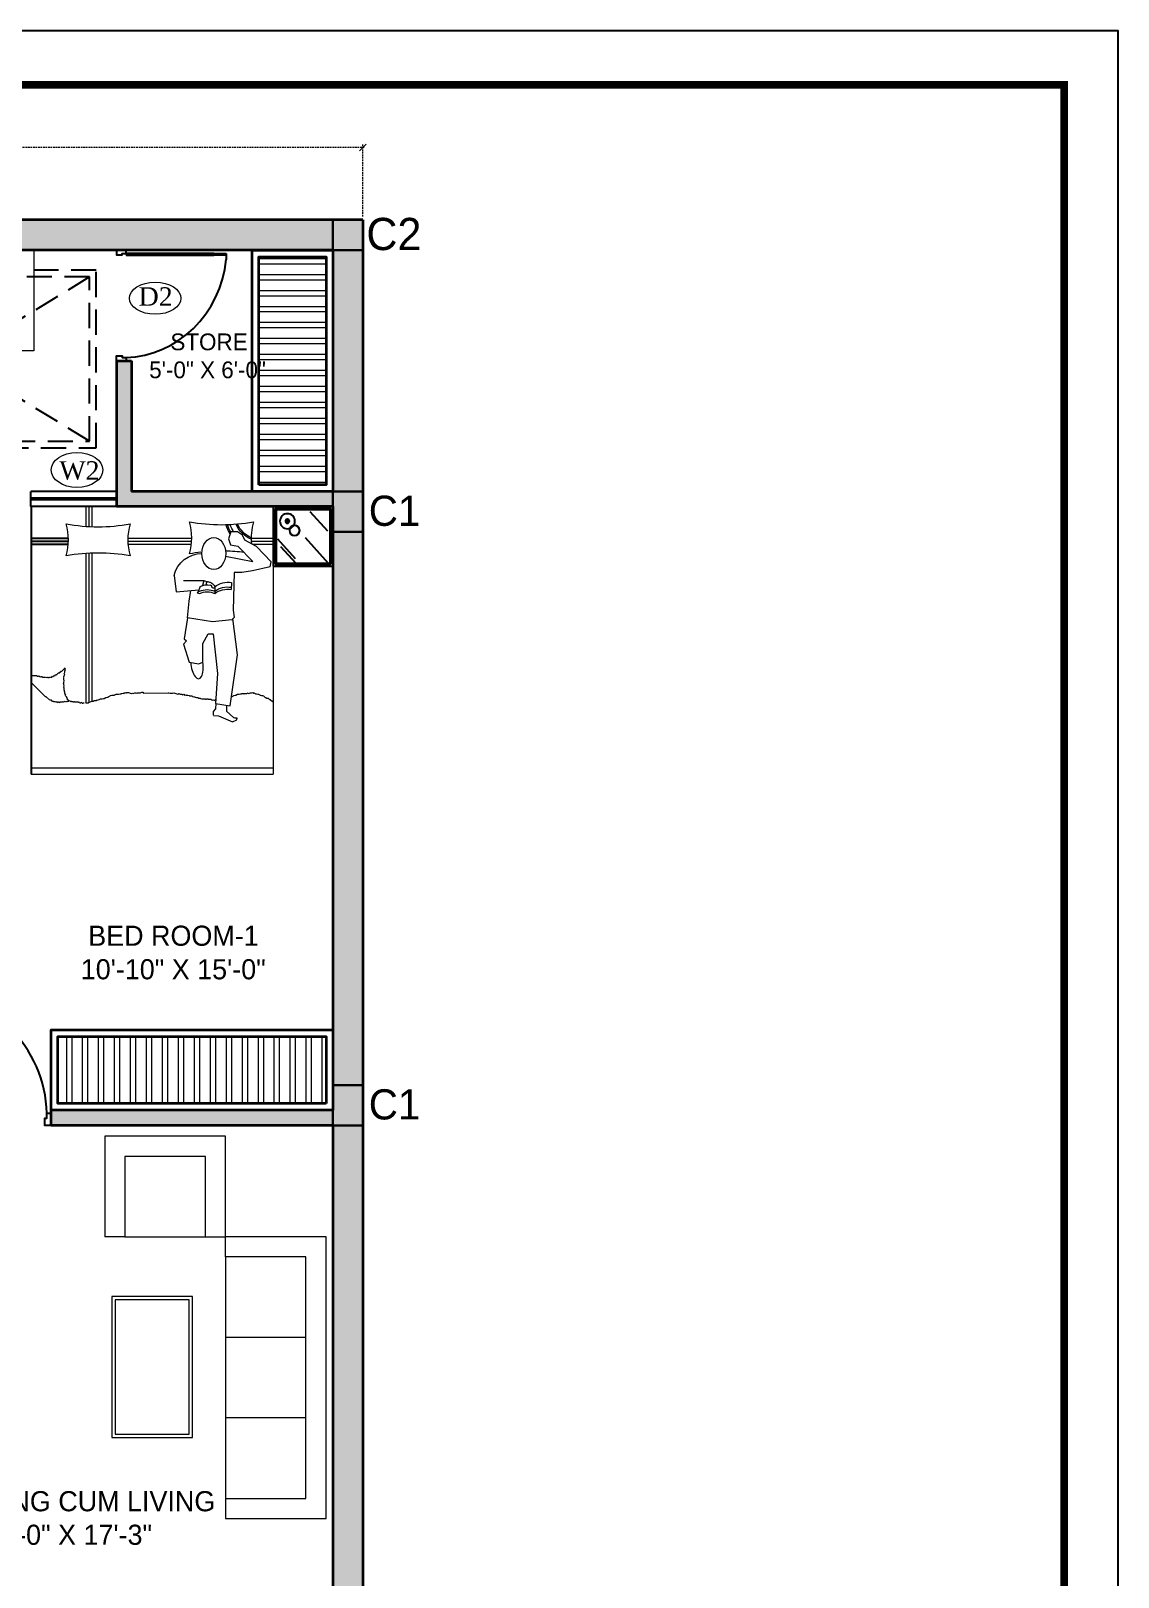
# Model space of a CAD drawing. Header units: millimetres. Extents: x -6808 to 215771, y -89660 to -16303.
# Drawn here: x 94346.4 to 94670.5, y -47528.5 to -47067.4 of the extents above; entities that cross this region are included whole.
import ezdxf

# ---------------------------------------------------------------- set-up
doc = ezdxf.new("R2010")
doc.units = ezdxf.units.MM
doc.header["$PDMODE"] = 35
doc.linetypes.add('ACAD_ISO10W100', pattern=[18, 12, -3, 0, -3])
doc.linetypes.add('DASHED', pattern=[0.75, 0.5, -0.25])
doc.layers.get('0').update_dxf_attribs({"color": 8})
for name, color, linetype, lineweight in [('A- FUR', 34, 'Continuous', 0), ('CHAUKHAT', 32, 'Continuous', 30), ('col.center', 5, 'ACAD_ISO10W100', 15), ('column', 5, 'Continuous', 30), ('dim2', 6, 'Continuous', 20), ('FURNITURE 2', 33, 'Continuous', 25), ('furnitures', 12, 'Continuous', 13), ('Projection', 190, 'DASHED', 25), ('text', 7, 'Continuous', 25), ('wall', 7, 'Continuous', 35), ('wokg dim', 152, 'DASHED', 18)]:
    doc.layers.add(name, color=color, linetype=linetype, lineweight=lineweight)
for name, color, linetype, lineweight, true_color in [('AR.furniture', 7, 'Continuous', 35, 0x009e9e), ('furniture', 7, 'Continuous', 5, 0xe57b2a), ('furniture layout', 7, 'Continuous', 25, 0x006161)]:
    doc.layers.add(name, color=color, linetype=linetype, lineweight=lineweight, true_color=true_color)
for name, color, linetype in [('FORMAT', 7, 'Continuous'), ('NET 01', 8, 'Continuous'), ('WIN', 5, 'Continuous')]:
    doc.layers.add(name, color=color, linetype=linetype)
doc.styles.add('SAJ', font='eurr____.ttf')
doc.styles.get("Standard").update_dxf_attribs({"font": 'times.ttf'})
doc.dimstyles.new('SAJ', dxfattribs={"dimtxt": 5, "dimasz": 2, "dimexe": 1, "dimexo": 1, "dimgap": 0.09375, "dimtad": 0, "dimdec": 1, "dimzin": 0, "dimdsep": 46, "dimlunit": 4, "dimtxsty": 'SAJ', "dimblk": 'OBLIQUE', "dimcen": 0.125, "dimdle": 0.375, "dimadec": 0, "dimazin": 0, "dimtfac": 1, "dimtdec": 1, "dimtofl": 0, "dimtmove": 0, "dimatfit": 3, "dimldrblk": 'OBLIQUE', "dimfxl": 1, "dimtolj": 1, "dimtzin": 0, "dimlwd": 5, "dimlwe": 5, "dimarcsym": 1})

# ---------------------------------------------------------------- blocks, each defined once
blk = doc.blocks.new('_Oblique')
at = {"color": 0, "linetype": 'ByBlock', "lineweight": -2}
blk.add_line((-0.5, -0.5), (0.5, 0.5), dxfattribs=at)
blk = doc.blocks.new('*D867')
at = {"layer": 'Defpoints', "color": 0, "transparency": 16777216}
for p in [(94445.36, -47102.2), (94151.36, -47123.77), (94445.36, -47123.77)]:
    blk.add_point(p, dxfattribs=at)
at = {"layer": 'dim2', "color": 0, "linetype": 'DASHED', "lineweight": 5, "transparency": 16777216}
for p, q in [((94150.99, -47102.2), (94279.91, -47102.2)), ((94151.36, -47122.77), (94151.36, -47101.2)), ((94445.74, -47102.2), (94316.82, -47102.2)), ((94445.36, -47122.77), (94445.36, -47101.2))]:
    blk.add_line(p, q, dxfattribs=at)
at = {"layer": 'dim2', "color": 0, "lineweight": 5, "transparency": 16777216, "xscale": 2, "yscale": 2, "zscale": 2, "rotation": 180}
blk.add_blockref('_Oblique', (94151.36, -47102.2), dxfattribs=at)
at = {"layer": 'dim2', "color": 0, "lineweight": 5, "transparency": 16777216, "xscale": 2, "yscale": 2, "zscale": 2}
blk.add_blockref('_Oblique', (94445.36, -47102.2), dxfattribs=at)
at = {"layer": 'dim2', "color": 0, "transparency": 16777216, "insert": (94298.36, -47102.2), "char_height": 12, "attachment_point": 5, "style": 'SAJ'}
blk.add_mtext('\\A1;24\'-6"', dxfattribs=at)
blk = doc.blocks.new('QEWFWE')
at = {"layer": 'NET 01'}
for p, q in [((238503.45, 15011.85), (238503.45, 15015.77)), ((238503.45, 15015.77), (238505.41, 15015.77)), ((238503.98, 15015.77), (238503.98, 15011.85)), ((238503.98, 15011.85), (238503.45, 15011.85)), ((238503.45, 15011.85), (238503.45, 14988.32)), ((238503.98, 14988.32), (238503.98, 15011.85)), ((238503.45, 14988.32), (238503.45, 14984.4)), ((238503.98, 14988.32), (238503.45, 14988.32)), ((238503.98, 14984.4), (238503.98, 14988.32)), ((238503.45, 14984.4), (238503.98, 14984.4))]:
    blk.add_line(p, q, dxfattribs=at)
for points in [[(238503.45, 14984.4), (238502.4, 14984.4), (238502.4, 14981.4), (238503.9, 14981.4), (238503.9, 14982.9), (238503.9, 14983.2), (238503.45, 14983.2)], [(238536.02, 14984.4), (238537.07, 14984.4), (238537.07, 14981.4), (238535.57, 14981.4), (238535.57, 14982.9), (238535.57, 14983.2), (238536.02, 14983.2)]]:
    blk.add_lwpolyline(points, close=True, dxfattribs=at)
blk.add_ellipse((238504.18, 14985.62), major_axis=(-29.27, 13.54), ratio=0.925766, start_param=-2.718612, end_param=-1.204625, dxfattribs=at)
blk = doc.blocks.new('TTRE')
at = {"layer": 'furniture', "color": 251, "true_color": 0x636466}
for p, q in [((167626.83, 15638.39), (167662.83, 15638.39)), ((167626.83, 15608.39), (167626.83, 15638.39)), ((167662.83, 15638.39), (167662.83, 15608.39)), ((167632.83, 15632.39), (167656.83, 15632.39)), ((167632.83, 15608.39), (167632.83, 15632.39)), ((167656.83, 15632.39), (167656.83, 15608.39)), ((167656.83, 15632.39), (167656.83, 15608.39)), ((167596.83, 15524.39), (167596.83, 15608.39)), ((167596.83, 15608.39), (167626.83, 15608.39)), ((167626.83, 15602.39), (167626.83, 15608.39)), ((167632.83, 15608.39), (167626.83, 15608.39)), ((167656.83, 15608.39), (167632.83, 15608.39)), ((167656.83, 15608.39), (167662.83, 15608.39)), ((167602.83, 15530.39), (167602.83, 15602.39)), ((167602.83, 15602.39), (167626.83, 15602.39)), ((167626.83, 15602.39), (167626.83, 15530.39)), ((167637.69, 15549.6), (167637.69, 15589.6)), ((167637.69, 15589.6), (167659.69, 15589.6)), ((167659.69, 15589.6), (167659.69, 15549.6)), ((167602.83, 15578.39), (167626.83, 15578.39)), ((167602.83, 15554.39), (167626.83, 15554.39)), ((167659.69, 15549.6), (167637.69, 15549.6)), ((167626.83, 15530.39), (167602.83, 15530.39)), ((167626.83, 15530.39), (167626.83, 15524.39)), ((167626.83, 15524.39), (167596.83, 15524.39))]:
    blk.add_line(p, q, dxfattribs=at)
blk.add_lwpolyline([(167660.69, 15548.6), (167636.69, 15548.6), (167636.69, 15590.6), (167660.69, 15590.6)], close=True, dxfattribs=at)
blk = doc.blocks.new('A$C1A9968DB')
at = {"layer": 'furniture', "ltscale": 0.5}
for p, q in [((6.88, 47.34), (7.52, 48.64)), ((7.52, 48.64), (8.85, 49.47)), ((8.85, 49.47), (10.51, 49.47)), ((10.51, 49.47), (11.12, 47.7)), ((3.85, 45.67), (0, 41.68)), ((3.85, 45.67), (6.88, 47.34)), ((8.7, 45.77), (4.85, 41.78)), ((10.65, 46.11), (8.7, 45.77)), ((11.12, 47.7), (10.65, 46.11)), ((0.3, 40.35), (0, 41.68)), ((0.3, 40.35), (4.88, 39.32)), ((11.92, 43.21), (4.85, 41.78)), ((4.88, 39.32), (7.7, 38.87)), ((7.7, 38.87), (9.68, 38.93)), ((9.68, 38.87), (9.98, 29.12)), ((10.35, 36.28), (10.42, 34.45)), ((15.69, 36.2), (15.85, 36.28)), ((15.85, 36.28), (16, 36.28)), ((16, 36.28), (16.31, 36.43)), ((16.31, 36.43), (16.47, 36.51)), ((16.47, 36.51), (16.62, 36.51)), ((17.56, 36.8), (16.62, 36.51)), ((16.7, 36.43), (16.66, 36.52)), ((16.86, 36.28), (16.7, 36.43)), ((16.93, 36.12), (16.86, 36.28)), ((22.85, 36.8), (17.56, 36.8)), ((17.59, 36.81), (17.95, 35.51)), ((25.34, 38.15), (24.78, 33.85)), ((14.76, 35.19), (14.68, 35.04)), ((14.68, 35.04), (14.68, 34.88)), ((14.68, 34.88), (14.84, 34.81)), ((14.74, 34.85), (14.72, 34.01)), ((14.72, 34.01), (14.72, 33.42)), ((14.84, 35.35), (14.76, 35.19)), ((14.99, 35.58), (14.84, 35.5)), ((14.84, 35.5), (14.84, 35.35)), ((14.84, 34.81), (15.15, 34.81)), ((15.07, 35.74), (14.99, 35.58)), ((15.15, 35.89), (15.07, 35.74)), ((15.3, 35.97), (15.15, 35.89)), ((15.15, 34.81), (15.3, 34.88)), ((15.46, 36.12), (15.3, 35.97)), ((15.3, 35.04), (15.46, 35.12)), ((15.3, 34.88), (15.3, 35.04)), ((15.61, 36.12), (15.46, 36.12)), ((15.46, 35.27), (15.54, 35.43)), ((15.46, 35.12), (15.46, 35.27)), ((15.54, 36.05), (15.69, 36.2)), ((15.54, 35.43), (15.69, 35.5)), ((15.69, 35.5), (15.81, 35.62)), ((16.93, 35.81), (16.93, 36.12)), ((17, 35.68), (16.93, 35.81)), ((18.54, 35.29), (19.19, 33.72)), ((18.71, 34.01), (19.34, 33.64)), ((19.34, 33.64), (18.71, 33.42)), ((24.78, 33.85), (18.92, 34.36)), ((21.37, 31.48), (20.95, 34.19)), ((9.98, 29.12), (9.68, 27.2)), ((21.82, 27.05), (21.37, 31.48)), ((8.8, 17.45), (10, 26.89)), ((9.68, 27.2), (10.28, 26.61)), ((10.28, 26.61), (15.31, 26.02)), ((15.31, 26.02), (21.82, 27.05)), ((21.82, 27.05), (22.71, 21.58)), ((15.16, 22.91), (13.98, 12.57)), ((16.49, 22.91), (15.16, 22.91)), ((17.82, 20.4), (16.49, 22.91)), ((17.82, 15.52), (17.82, 20.4)), ((22.85, 20.25), (21.37, 15.52)), ((22.71, 21.58), (22.11, 21.14)), ((22.11, 21.14), (22.85, 20.25)), ((10.72, 4.14), (8.8, 17.45)), ((13.98, 12.57), (14.57, 4.74)), ((18.86, 15.08), (17.82, 15.52)), ((21.37, 15.52), (18.86, 15.08)), ((14.57, 4.74), (10.72, 4.14)), ((11.67, 4.29), (11.71, 2.78)), ((14.48, 4.72), (14.56, 3.39)), ((10.1, 0), (9, 0.54)), ((9.89, 1.11), (9.14, 0.96)), ((11.71, 2.78), (9.89, 1.11)), ((13.73, 1.58), (10.1, 0)), ((15.05, 1.65), (13.73, 1.58)), ((14.56, 3.39), (15.16, 2.64)), ((15.16, 2.64), (15.13, 1.68))]:
    blk.add_line(p, q, dxfattribs=at)
blk.add_lwpolyline([(9, 0.54), (8.93, 0.92), (9.51, 1.04)], dxfattribs=at)
for centre, radius, start, end in [((18.06, 36.38), 7.5, 13.6872, 89.7043), ((11.38, 31.16), 5.23, 49.9003, 101.4337), ((11.46, 29.92), 5.23, 51.462, 101.4337), ((11.46, 29.33), 5.23, 51.462, 101.4337), ((16.71, 29.78), 4.67, 64.6865, 115.3135), ((16.71, 29.19), 4.67, 64.6865, 115.3135), ((16.64, 31.03), 4.67, 65.9134, 100.1371)]:
    blk.add_arc(centre, radius, start, end, dxfattribs=at)
at = {"layer": 'furniture', "ltscale": 0.5, "extrusion": (1.33e-14, -5.24506e-16, -1)}
blk.add_ellipse((14.99, 43.85), major_axis=(0, -4.19), ratio=0.740098, start_param=4.712389, end_param=10.995574, dxfattribs=at)
at = {"layer": 'furniture', "ltscale": 0.5, "extrusion": (1.32939e-14, -5.4405e-16, -1)}
blk.add_ellipse((19.38, 14.94), major_axis=(-0.51, -3.71), ratio=0.422098, start_param=4.512692, end_param=7.948784, dxfattribs=at)
blk = doc.blocks.new('*X398')
at = {"color": 0}
for p, q in [((221.847, 124.188), (221.861, 124.202)), ((221.847, 124.193), (221.855, 124.202)), ((221.847, 124.178), (221.857, 124.188)), ((221.847, 124.172), (221.857, 124.182)), ((221.847, 124.162), (221.857, 124.172)), ((221.847, 124.156), (221.857, 124.166)), ((221.847, 124.146), (221.857, 124.156)), ((221.847, 124.14), (221.857, 124.15)), ((221.847, 124.13), (221.857, 124.14)), ((221.847, 124.125), (221.857, 124.135)), ((221.847, 124.114), (221.857, 124.124)), ((221.847, 124.109), (221.857, 124.119)), ((221.847, 124.098), (221.857, 124.108)), ((221.847, 124.093), (221.857, 124.103)), ((221.847, 124.082), (221.857, 124.092)), ((221.847, 124.077), (221.857, 124.087)), ((221.861, 124.192), (221.871, 124.202)), ((221.867, 124.192), (221.877, 124.202)), ((221.877, 124.192), (221.887, 124.202)), ((221.883, 124.192), (221.893, 124.202)), ((221.893, 124.192), (221.903, 124.202)), ((221.898, 124.192), (221.908, 124.202)), ((221.909, 124.192), (221.919, 124.202)), ((221.914, 124.192), (221.924, 124.202)), ((221.925, 124.192), (221.935, 124.202)), ((221.93, 124.192), (221.94, 124.202)), ((221.941, 124.192), (221.951, 124.202)), ((221.946, 124.192), (221.956, 124.202)), ((221.957, 124.192), (221.967, 124.202)), ((221.962, 124.192), (221.972, 124.202)), ((221.973, 124.192), (221.983, 124.202)), ((221.978, 124.192), (221.988, 124.202)), ((221.989, 124.192), (221.999, 124.202)), ((221.994, 124.192), (222.004, 124.202)), ((222.005, 124.192), (222.015, 124.202)), ((222.01, 124.192), (222.02, 124.202)), ((222.02, 124.192), (222.03, 124.202)), ((222.026, 124.192), (222.036, 124.202)), ((222.036, 124.192), (222.046, 124.202)), ((222.042, 124.192), (222.052, 124.202)), ((222.052, 124.192), (222.062, 124.202)), ((222.058, 124.192), (222.068, 124.202)), ((222.068, 124.192), (222.078, 124.202)), ((222.073, 124.192), (222.083, 124.202)), ((222.084, 124.192), (222.094, 124.202)), ((222.089, 124.192), (222.099, 124.202)), ((222.1, 124.192), (222.11, 124.202)), ((222.105, 124.192), (222.115, 124.202)), ((222.116, 124.192), (222.126, 124.202)), ((222.121, 124.192), (222.131, 124.202)), ((222.132, 124.192), (222.142, 124.202)), ((222.137, 124.192), (222.147, 124.202)), ((222.148, 124.192), (222.158, 124.202)), ((222.153, 124.192), (222.163, 124.202)), ((222.164, 124.192), (222.174, 124.202)), ((222.169, 124.192), (222.179, 124.202)), ((222.18, 124.192), (222.19, 124.202)), ((222.185, 124.192), (222.195, 124.202)), ((222.195, 124.192), (222.205, 124.202)), ((222.201, 124.192), (222.211, 124.202)), ((222.211, 124.192), (222.221, 124.202)), ((222.217, 124.192), (222.227, 124.202)), ((222.227, 124.192), (222.237, 124.202)), ((222.233, 124.192), (222.243, 124.202)), ((222.243, 124.192), (222.253, 124.202)), ((222.248, 124.192), (222.258, 124.202)), ((222.259, 124.192), (222.269, 124.202)), ((222.264, 124.192), (222.274, 124.202)), ((222.275, 124.192), (222.285, 124.202)), ((222.28, 124.192), (222.29, 124.202)), ((222.291, 124.192), (222.301, 124.202)), ((222.296, 124.192), (222.306, 124.202)), ((222.307, 124.192), (222.317, 124.202)), ((222.312, 124.192), (222.322, 124.202)), ((222.323, 124.192), (222.333, 124.202)), ((222.328, 124.192), (222.338, 124.202)), ((222.339, 124.192), (222.349, 124.202)), ((222.344, 124.192), (222.354, 124.202)), ((222.355, 124.192), (222.365, 124.202)), ((222.36, 124.192), (222.37, 124.202)), ((222.37, 124.192), (222.38, 124.202)), ((222.376, 124.192), (222.386, 124.202)), ((222.386, 124.192), (222.396, 124.202)), ((222.392, 124.192), (222.402, 124.202)), ((222.397, 124.187), (222.407, 124.197)), ((222.397, 124.181), (222.407, 124.191)), ((222.397, 124.171), (222.407, 124.181)), ((222.397, 124.165), (222.407, 124.175)), ((222.397, 124.155), (222.407, 124.165)), ((222.397, 124.149), (222.407, 124.159)), ((222.397, 124.139), (222.407, 124.149)), ((222.397, 124.134), (222.407, 124.144)), ((222.397, 124.123), (222.407, 124.133)), ((222.397, 124.118), (222.407, 124.128)), ((222.397, 124.107), (222.407, 124.117)), ((222.397, 124.102), (222.407, 124.112)), ((222.397, 124.091), (222.407, 124.101)), ((222.397, 124.086), (222.407, 124.096)), ((222.397, 124.075), (222.407, 124.085)), ((221.847, 124.066), (221.857, 124.076)), ((221.847, 124.061), (221.857, 124.071)), ((221.847, 124.05), (221.857, 124.06)), ((221.847, 124.045), (221.857, 124.055)), ((221.847, 124.034), (221.857, 124.044)), ((221.847, 124.029), (221.857, 124.039)), ((221.847, 124.018), (221.857, 124.028)), ((221.847, 124.013), (221.857, 124.023)), ((221.847, 124.003), (221.857, 124.013)), ((221.847, 123.997), (221.857, 124.007)), ((221.847, 123.987), (221.857, 123.997)), ((221.847, 123.981), (221.857, 123.991)), ((221.847, 123.971), (221.857, 123.981)), ((221.847, 123.965), (221.857, 123.975)), ((221.847, 123.955), (221.857, 123.965)), ((221.847, 123.949), (221.857, 123.959)), ((221.847, 123.939), (221.857, 123.949)), ((221.847, 123.934), (221.857, 123.944)), ((221.847, 123.923), (221.857, 123.933)), ((221.847, 123.918), (221.857, 123.928)), ((222.397, 124.07), (222.407, 124.08)), ((222.397, 124.059), (222.407, 124.069)), ((222.397, 124.054), (222.407, 124.064)), ((222.397, 124.043), (222.407, 124.053)), ((222.397, 124.038), (222.407, 124.048)), ((222.397, 124.028), (222.407, 124.038)), ((222.397, 124.022), (222.407, 124.032)), ((222.397, 124.012), (222.407, 124.022)), ((222.397, 124.006), (222.407, 124.016)), ((222.397, 123.996), (222.407, 124.006)), ((222.397, 123.99), (222.407, 124)), ((222.397, 123.98), (222.407, 123.99)), ((222.397, 123.974), (222.407, 123.984)), ((222.397, 123.964), (222.407, 123.974)), ((222.397, 123.959), (222.407, 123.969)), ((222.397, 123.948), (222.407, 123.958)), ((222.397, 123.943), (222.407, 123.953)), ((222.397, 123.932), (222.407, 123.942)), ((222.397, 123.927), (222.407, 123.937)), ((221.847, 123.907), (221.857, 123.917)), ((221.847, 123.902), (221.857, 123.912)), ((221.847, 123.891), (221.857, 123.901)), ((221.847, 123.886), (221.857, 123.896)), ((221.847, 123.875), (221.857, 123.885)), ((221.847, 123.87), (221.857, 123.88)), ((221.847, 123.859), (221.857, 123.869)), ((221.847, 123.854), (221.857, 123.864)), ((221.847, 123.843), (221.857, 123.853)), ((221.847, 123.838), (221.857, 123.848)), ((221.847, 123.828), (221.857, 123.838)), ((221.847, 123.822), (221.857, 123.832)), ((221.847, 123.812), (221.857, 123.822)), ((221.847, 123.806), (221.857, 123.816)), ((221.847, 123.796), (221.857, 123.806)), ((221.847, 123.79), (221.857, 123.8)), ((221.847, 123.78), (221.857, 123.79)), ((221.847, 123.774), (221.857, 123.784)), ((221.847, 123.764), (221.857, 123.774)), ((222.397, 123.916), (222.407, 123.926)), ((222.397, 123.911), (222.407, 123.921)), ((222.397, 123.9), (222.407, 123.91)), ((222.397, 123.895), (222.407, 123.905)), ((222.397, 123.884), (222.407, 123.894)), ((222.397, 123.879), (222.407, 123.889)), ((222.397, 123.868), (222.407, 123.878)), ((222.397, 123.863), (222.407, 123.873)), ((222.397, 123.852), (222.407, 123.862)), ((222.397, 123.847), (222.407, 123.857)), ((222.397, 123.837), (222.407, 123.847)), ((222.397, 123.831), (222.407, 123.841)), ((222.397, 123.821), (222.407, 123.831)), ((222.397, 123.815), (222.407, 123.825)), ((222.397, 123.805), (222.407, 123.815)), ((222.397, 123.799), (222.407, 123.809)), ((222.397, 123.789), (222.407, 123.799)), ((222.397, 123.784), (222.407, 123.794)), ((222.397, 123.773), (222.407, 123.783)), ((222.397, 123.768), (222.407, 123.778)), ((221.847, 123.759), (221.857, 123.769)), ((221.847, 123.748), (221.857, 123.758)), ((221.847, 123.743), (221.857, 123.753)), ((221.847, 123.732), (221.857, 123.742)), ((221.847, 123.727), (221.857, 123.737)), ((221.847, 123.716), (221.857, 123.726)), ((221.847, 123.711), (221.857, 123.721)), ((221.847, 123.7), (221.857, 123.71)), ((221.847, 123.695), (221.857, 123.705)), ((221.847, 123.684), (221.857, 123.694)), ((221.847, 123.679), (221.857, 123.689)), ((221.847, 123.668), (221.857, 123.678)), ((221.847, 123.663), (221.857, 123.673)), ((221.847, 123.653), (221.857, 123.663)), ((221.847, 123.647), (221.857, 123.657)), ((221.852, 123.642), (221.862, 123.652)), ((221.858, 123.642), (221.868, 123.652)), ((221.868, 123.642), (221.878, 123.652)), ((221.873, 123.642), (221.883, 123.652)), ((221.884, 123.642), (221.894, 123.652)), ((221.889, 123.642), (221.899, 123.652)), ((221.9, 123.642), (221.91, 123.652)), ((221.905, 123.642), (221.915, 123.652)), ((221.916, 123.642), (221.926, 123.652)), ((221.921, 123.642), (221.931, 123.652)), ((221.932, 123.642), (221.942, 123.652)), ((221.937, 123.642), (221.947, 123.652)), ((221.948, 123.642), (221.958, 123.652)), ((221.953, 123.642), (221.963, 123.652)), ((221.964, 123.642), (221.974, 123.652)), ((221.969, 123.642), (221.979, 123.652)), ((221.98, 123.642), (221.99, 123.652)), ((221.985, 123.642), (221.995, 123.652)), ((221.995, 123.642), (222.005, 123.652)), ((222.001, 123.642), (222.011, 123.652)), ((222.011, 123.642), (222.021, 123.652)), ((222.017, 123.642), (222.027, 123.652)), ((222.027, 123.642), (222.037, 123.652)), ((222.033, 123.642), (222.043, 123.652)), ((222.043, 123.642), (222.053, 123.652)), ((222.048, 123.642), (222.058, 123.652)), ((222.059, 123.642), (222.069, 123.652)), ((222.064, 123.642), (222.074, 123.652)), ((222.075, 123.642), (222.085, 123.652)), ((222.08, 123.642), (222.09, 123.652)), ((222.091, 123.642), (222.101, 123.652)), ((222.096, 123.642), (222.106, 123.652)), ((222.107, 123.642), (222.117, 123.652)), ((222.112, 123.642), (222.122, 123.652)), ((222.123, 123.642), (222.133, 123.652)), ((222.128, 123.642), (222.138, 123.652)), ((222.139, 123.642), (222.149, 123.652)), ((222.144, 123.642), (222.154, 123.652)), ((222.155, 123.642), (222.165, 123.652)), ((222.16, 123.642), (222.17, 123.652)), ((222.17, 123.642), (222.18, 123.652)), ((222.176, 123.642), (222.186, 123.652)), ((222.186, 123.642), (222.196, 123.652)), ((222.192, 123.642), (222.202, 123.652)), ((222.202, 123.642), (222.212, 123.652)), ((222.208, 123.642), (222.218, 123.652)), ((222.218, 123.642), (222.228, 123.652)), ((222.223, 123.642), (222.233, 123.652)), ((222.234, 123.642), (222.244, 123.652)), ((222.239, 123.642), (222.249, 123.652)), ((222.25, 123.642), (222.26, 123.652)), ((222.255, 123.642), (222.265, 123.652)), ((222.266, 123.642), (222.276, 123.652)), ((222.271, 123.642), (222.281, 123.652)), ((222.282, 123.642), (222.292, 123.652)), ((222.287, 123.642), (222.297, 123.652)), ((222.298, 123.642), (222.308, 123.652)), ((222.303, 123.642), (222.313, 123.652)), ((222.314, 123.642), (222.324, 123.652)), ((222.319, 123.642), (222.329, 123.652)), ((222.33, 123.642), (222.34, 123.652)), ((222.335, 123.642), (222.345, 123.652)), ((222.345, 123.642), (222.355, 123.652)), ((222.351, 123.642), (222.361, 123.652)), ((222.361, 123.642), (222.371, 123.652)), ((222.367, 123.642), (222.377, 123.652)), ((222.377, 123.642), (222.387, 123.652)), ((222.383, 123.642), (222.393, 123.652)), ((222.393, 123.642), (222.407, 123.656)), ((222.397, 123.757), (222.407, 123.767)), ((222.397, 123.752), (222.407, 123.762)), ((222.397, 123.741), (222.407, 123.751)), ((222.397, 123.736), (222.407, 123.746)), ((222.397, 123.725), (222.407, 123.735)), ((222.397, 123.72), (222.407, 123.73)), ((222.397, 123.709), (222.407, 123.719)), ((222.397, 123.704), (222.407, 123.714)), ((222.397, 123.693), (222.407, 123.703)), ((222.397, 123.688), (222.407, 123.698)), ((222.397, 123.677), (222.407, 123.687)), ((222.397, 123.672), (222.407, 123.682)), ((222.397, 123.662), (222.407, 123.672)), ((222.397, 123.656), (222.407, 123.666)), ((222.398, 123.642), (222.407, 123.65))]:
    blk.add_line(p, q, dxfattribs=at)
blk = doc.blocks.new('BED')
at = {"layer": 'furnitures', "color": 27, "lineweight": 25}
for p, q in [((107206.78, -52592.53), (107206.78, -52672.26)), ((107278.93, -52592.53), (107206.78, -52592.53)), ((107278.93, -52592.53), (107296.72, -52592.53)), ((107278.93, -52592.53), (107278.93, -52610.32)), ((107279.52, -52593.12), (107296.13, -52593.12)), ((107279.52, -52593.12), (107279.52, -52609.72)), ((107279.82, -52593.42), (107295.83, -52593.42)), ((107279.82, -52593.42), (107279.82, -52609.43)), ((107295.83, -52593.42), (107295.83, -52609.43)), ((107296.13, -52593.12), (107296.13, -52609.72)), ((107296.72, -52592.53), (107296.72, -52610.32)), ((107283.77, -52596.85), (107282.59, -52596.85)), ((107283.15, -52596.28), (107283.15, -52597.47)), ((107289.9, -52593.94), (107295.13, -52599.79)), ((107206.78, -52601.95), (107217.9, -52601.95)), ((107280.24, -52602.15), (107285.47, -52607.99)), ((107288.5, -52601.73), (107295.38, -52609.43)), ((107206.78, -52602.85), (107217.9, -52602.85)), ((107206.78, -52603.76), (107217.86, -52603.76)), ((107281.18, -52604.39), (107285.68, -52609.43)), ((107278.93, -52610.32), (107296.72, -52610.32)), ((107279.52, -52609.72), (107296.13, -52609.72)), ((107279.82, -52609.43), (107295.83, -52609.43))]:
    blk.add_line(p, q, dxfattribs=at)
at = {"layer": 'furnitures', "color": 27, "ltscale": 50}
for p, q in [((107223.09, -52592.53), (107223.09, -52598.39)), ((107224, -52592.53), (107224, -52598.45)), ((107224.9, -52592.53), (107224.9, -52598.49)), ((107278.93, -52592.53), (107278.93, -52672.26)), ((107235.62, -52601.95), (107254.65, -52601.95)), ((107272.39, -52601.95), (107278.93, -52601.95)), ((107223.09, -52606.51), (107223.09, -52650.99)), ((107224, -52606.46), (107224, -52650.86)), ((107224.9, -52606.42), (107224.9, -52650.55)), ((107235.62, -52602.85), (107254.62, -52602.85)), ((107235.67, -52603.76), (107254.55, -52603.76)), ((107272.42, -52602.85), (107278.93, -52602.85)), ((107272.77, -52603.76), (107278.93, -52603.76)), ((107206.78, -52642.85), (107208.18, -52642.85)), ((107208.18, -52642.85), (107208.43, -52642.85)), ((107208.43, -52642.85), (107208.68, -52643.1)), ((107208.68, -52643.1), (107208.93, -52643.1)), ((107208.93, -52643.1), (107209.06, -52642.98)), ((107209.06, -52642.98), (107209.31, -52643.23)), ((107209.31, -52643.23), (107209.56, -52643.23)), ((107209.56, -52643.23), (107209.68, -52643.35)), ((107209.68, -52643.35), (107209.81, -52643.23)), ((107209.81, -52643.23), (107210.06, -52643.23)), ((107210.06, -52643.23), (107210.18, -52643.35)), ((107210.18, -52643.35), (107210.68, -52643.35)), ((107210.68, -52643.35), (107210.94, -52643.35)), ((107210.94, -52643.35), (107211.06, -52643.48)), ((107211.06, -52643.48), (107211.19, -52643.35)), ((107211.19, -52643.35), (107211.31, -52643.48)), ((107211.31, -52643.48), (107211.69, -52643.35)), ((107211.69, -52643.35), (107211.81, -52643.48)), ((107211.81, -52643.48), (107212.06, -52643.48)), ((107212.06, -52643.48), (107212.19, -52643.35)), ((107212.19, -52643.35), (107212.31, -52643.48)), ((107212.31, -52643.48), (107212.44, -52643.35)), ((107212.44, -52643.35), (107212.56, -52643.48)), ((107212.56, -52643.48), (107212.69, -52643.35)), ((107212.69, -52643.35), (107212.94, -52643.35)), ((107212.94, -52643.35), (107213.19, -52643.1)), ((107213.19, -52643.1), (107213.32, -52643.23)), ((107213.32, -52643.23), (107213.69, -52642.85)), ((107213.69, -52642.85), (107213.82, -52642.97)), ((107213.82, -52642.97), (107214.19, -52642.6)), ((107214.19, -52642.6), (107214.32, -52642.72)), ((107214.32, -52642.72), (107214.94, -52642.1)), ((107214.94, -52642.1), (107215.19, -52642.1)), ((107215.19, -52642.1), (107215.7, -52641.6)), ((107215.7, -52641.6), (107215.82, -52641.72)), ((107215.82, -52641.72), (107216.95, -52640.59)), ((107216.7, -52642.6), (107216.45, -52643.35)), ((107216.45, -52643.35), (107216.57, -52643.47)), ((107216.57, -52643.47), (107216.45, -52643.6)), ((107216.45, -52643.6), (107216.45, -52644.1)), ((107216.45, -52644.1), (107216.57, -52644.23)), ((107216.7, -52642.1), (107216.57, -52642.47)), ((107216.57, -52642.47), (107216.7, -52642.6)), ((107216.95, -52641.35), (107216.7, -52641.6)), ((107216.7, -52641.6), (107216.7, -52641.85)), ((107216.7, -52641.85), (107216.82, -52641.97)), ((107216.82, -52641.97), (107216.7, -52642.1)), ((107216.95, -52640.59), (107216.82, -52640.72)), ((107216.82, -52640.72), (107216.95, -52640.84)), ((107216.95, -52640.84), (107216.82, -52640.97)), ((107216.82, -52640.97), (107216.82, -52641.22)), ((107216.82, -52641.22), (107216.95, -52641.35)), ((107211.06, -52649.24), (107206.78, -52644.96)), ((107216.57, -52644.98), (107216.32, -52645.23)), ((107216.32, -52645.23), (107216.45, -52645.35)), ((107216.57, -52644.48), (107216.45, -52644.85)), ((107216.45, -52644.85), (107216.57, -52644.98)), ((107216.45, -52645.35), (107216.45, -52645.6)), ((107216.45, -52645.6), (107216.57, -52645.98)), ((107216.57, -52645.98), (107216.45, -52646.36)), ((107216.45, -52646.36), (107216.57, -52646.48)), ((107216.57, -52644.23), (107216.57, -52644.48)), ((107216.57, -52646.48), (107216.57, -52646.98)), ((107216.57, -52646.98), (107216.57, -52647.23)), ((107216.57, -52647.23), (107216.7, -52647.36)), ((107216.7, -52647.36), (107216.57, -52647.48)), ((107216.57, -52647.48), (107216.7, -52647.61)), ((107216.7, -52647.61), (107216.7, -52648.11)), ((107216.7, -52648.11), (107216.82, -52648.23)), ((107216.82, -52648.23), (107216.82, -52648.49)), ((107216.82, -52648.49), (107217.07, -52648.74)), ((107217.07, -52648.74), (107216.95, -52648.86)), ((107230.48, -52648.86), (107230.85, -52648.73)), ((107230.85, -52648.73), (107231.6, -52648.73)), ((107231.6, -52648.73), (107231.73, -52648.61)), ((107231.73, -52648.61), (107232.1, -52648.48)), ((107232.1, -52648.48), (107232.86, -52648.48)), ((107232.86, -52648.48), (107233.48, -52648.36)), ((107233.48, -52648.36), (107233.61, -52648.23)), ((107233.61, -52648.23), (107233.86, -52648.23)), ((107233.86, -52648.23), (107234.23, -52648.11)), ((107234.23, -52648.11), (107234.36, -52648.23)), ((107234.36, -52648.23), (107234.73, -52648.1)), ((107234.73, -52648.1), (107234.86, -52647.98)), ((107234.86, -52647.98), (107234.99, -52648.1)), ((107234.99, -52648.1), (107235.24, -52648.1)), ((107235.24, -52648.1), (107235.36, -52647.98)), ((107235.36, -52647.98), (107235.86, -52647.98)), ((107235.86, -52647.98), (107236.61, -52648.23)), ((107236.67, -52648.28), (107237.05, -52648.15)), ((107237.05, -52648.15), (107237.17, -52648.28)), ((107237.17, -52648.28), (107237.67, -52648.03)), ((107237.67, -52648.03), (107237.92, -52648.03)), ((107237.92, -52648.03), (107238.05, -52648.15)), ((107238.05, -52648.15), (107238.43, -52648.03)), ((107238.43, -52648.03), (107239.18, -52648.03)), ((107239.18, -52648.03), (107239.43, -52648.03)), ((107239.43, -52648.03), (107239.8, -52647.9)), ((107239.8, -52647.9), (107240.05, -52647.9)), ((107240.05, -52647.9), (107240.3, -52648.15)), ((107240.3, -52648.15), (107247.6, -52648.03)), ((107247.6, -52648.03), (107247.85, -52648.03)), ((107247.85, -52648.03), (107248.22, -52648.15)), ((107248.22, -52648.15), (107248.73, -52648.15)), ((107248.73, -52648.15), (107248.98, -52648.15)), ((107248.98, -52648.15), (107249.35, -52648.03)), ((107249.35, -52648.03), (107250.48, -52648.4)), ((107250.48, -52648.4), (107250.86, -52648.28)), ((107250.86, -52648.28), (107251.23, -52648.4)), ((107251.23, -52648.4), (107251.73, -52648.4)), ((107251.73, -52648.4), (107251.98, -52648.65)), ((107251.92, -52648.6), (107252.3, -52648.48)), ((107252.3, -52648.48), (107252.55, -52648.73)), ((107252.55, -52648.73), (107252.93, -52648.6)), ((107252.93, -52648.6), (107253.05, -52648.73)), ((107253.05, -52648.73), (107253.55, -52648.73)), ((107253.55, -52648.73), (107253.93, -52648.85)), ((107267.21, -52648.85), (107267.58, -52648.72)), ((107267.58, -52648.72), (107267.83, -52648.72)), ((107267.83, -52648.72), (107268.33, -52648.47)), ((107268.33, -52648.47), (107268.84, -52648.47)), ((107268.84, -52648.47), (107269.21, -52648.35)), ((107269.21, -52648.35), (107269.46, -52648.35)), ((107269.46, -52648.35), (107269.59, -52648.22)), ((107269.59, -52648.22), (107269.84, -52648.22)), ((107269.84, -52648.22), (107269.96, -52648.35)), ((107269.96, -52648.35), (107270.09, -52648.22)), ((107270.09, -52648.22), (107270.34, -52648.22)), ((107270.34, -52648.22), (107271.09, -52648.22)), ((107271.09, -52648.22), (107271.47, -52648.1)), ((107271.47, -52648.1), (107271.59, -52648.22)), ((107271.59, -52648.22), (107272.22, -52648.1)), ((107272.22, -52648.1), (107272.47, -52648.1)), ((107272.47, -52648.1), (107272.84, -52647.97)), ((107272.84, -52647.97), (107273.09, -52648.22)), ((107273.09, -52648.22), (107273.22, -52648.1)), ((107273.22, -52648.1), (107273.6, -52648.22)), ((107273.6, -52648.22), (107273.72, -52648.35)), ((107273.72, -52648.35), (107273.97, -52648.35)), ((107273.97, -52648.35), (107274.35, -52648.47)), ((107274.35, -52648.47), (107274.6, -52648.47)), ((107274.6, -52648.47), (107274.97, -52648.6)), ((107274.97, -52648.6), (107275.1, -52648.72)), ((107275.1, -52648.72), (107275.47, -52648.85)), ((107211.31, -52649.24), (107211.06, -52649.24)), ((107212.31, -52650.24), (107211.31, -52649.24)), ((107212.44, -52650.11), (107212.31, -52650.24)), ((107212.56, -52650.24), (107212.44, -52650.11)), ((107212.81, -52650.24), (107212.56, -52650.24)), ((107213.19, -52650.62), (107212.81, -52650.24)), ((107213.44, -52650.62), (107213.19, -52650.62)), ((107213.56, -52650.74), (107213.44, -52650.62)), ((107213.81, -52650.74), (107213.56, -52650.74)), ((107213.94, -52650.62), (107213.81, -52650.74)), ((107214.19, -52650.87), (107213.94, -52650.62)), ((107214.32, -52650.74), (107214.19, -52650.87)), ((107214.44, -52650.87), (107214.32, -52650.74)), ((107214.69, -52650.87), (107214.44, -52650.87)), ((107214.82, -52650.99), (107214.69, -52650.87)), ((107214.94, -52650.87), (107214.82, -52650.99)), ((107215.19, -52650.87), (107214.94, -52650.87)), ((107215.32, -52650.99), (107215.19, -52650.87)), ((107215.44, -52650.87), (107215.32, -52650.99)), ((107215.94, -52650.87), (107215.44, -52650.87)), ((107216.07, -52650.74), (107215.94, -52650.87)), ((107216.19, -52650.87), (107216.07, -52650.74)), ((107216.32, -52650.74), (107216.19, -52650.87)), ((107216.45, -52650.87), (107216.32, -52650.74)), ((107216.7, -52650.61), (107216.45, -52650.87)), ((107216.82, -52650.74), (107216.7, -52650.61)), ((107216.95, -52650.61), (107216.82, -52650.74)), ((107216.95, -52648.86), (107217.32, -52649.24)), ((107217.07, -52650.74), (107216.95, -52650.61)), ((107217.2, -52650.61), (107217.07, -52650.74)), ((107217.32, -52650.74), (107217.2, -52650.61)), ((107217.32, -52649.24), (107217.32, -52649.49)), ((107217.32, -52649.49), (107217.57, -52649.74)), ((107217.45, -52650.61), (107217.32, -52650.74)), ((107217.57, -52649.74), (107217.45, -52649.86)), ((107217.45, -52649.86), (107218.07, -52650.49)), ((107217.57, -52650.74), (107217.45, -52650.61)), ((107217.7, -52650.61), (107217.57, -52650.74)), ((107217.95, -52650.61), (107217.7, -52650.61)), ((107218.07, -52650.49), (107217.95, -52650.61)), ((107218.2, -52650.36), (107218.57, -52650.74)), ((107218.57, -52650.74), (107218.83, -52650.49)), ((107218.83, -52650.49), (107218.95, -52650.61)), ((107218.95, -52650.61), (107219.2, -52650.61)), ((107219.2, -52650.61), (107219.33, -52650.74)), ((107219.33, -52650.74), (107219.58, -52650.74)), ((107219.58, -52650.74), (107219.7, -52650.61)), ((107219.7, -52650.61), (107219.83, -52650.74)), ((107219.83, -52650.74), (107220.08, -52650.74)), ((107220.08, -52650.74), (107220.33, -52650.74)), ((107220.33, -52650.74), (107220.83, -52650.74)), ((107220.83, -52650.74), (107220.95, -52650.86)), ((107220.95, -52650.86), (107221.21, -52650.86)), ((107221.21, -52650.86), (107221.33, -52650.99)), ((107221.33, -52650.99), (107221.58, -52650.99)), ((107221.71, -52650.86), (107221.96, -52651.11)), ((107221.96, -52651.11), (107222.21, -52651.11)), ((107222.21, -52651.11), (107222.33, -52650.99)), ((107222.33, -52650.99), (107222.58, -52650.99)), ((107222.96, -52651.11), (107223.08, -52650.99)), ((107223.08, -52650.99), (107223.84, -52650.99)), ((107223.84, -52650.99), (107223.96, -52650.86)), ((107223.96, -52650.86), (107224.21, -52650.86)), ((107224.21, -52650.86), (107224.71, -52650.61)), ((107224.71, -52650.61), (107225.09, -52650.49)), ((107225.09, -52650.49), (107225.34, -52650.49)), ((107225.34, -52650.49), (107225.46, -52650.36)), ((107225.46, -52650.36), (107225.72, -52650.36)), ((107225.72, -52650.36), (107225.97, -52650.36)), ((107225.97, -52650.36), (107226.22, -52650.36)), ((107226.22, -52650.36), (107226.47, -52650.11)), ((107226.47, -52650.11), (107226.59, -52650.24)), ((107226.59, -52650.24), (107227.09, -52649.99)), ((107227.09, -52649.99), (107227.47, -52649.86)), ((107227.47, -52649.86), (107227.97, -52649.86)), ((107227.97, -52649.86), (107228.35, -52649.74)), ((107228.35, -52649.74), (107228.6, -52649.74)), ((107228.6, -52649.74), (107229.1, -52649.48)), ((107229.1, -52649.48), (107229.47, -52649.36)), ((107229.47, -52649.36), (107229.72, -52649.36)), ((107229.72, -52649.36), (107229.97, -52649.11)), ((107229.97, -52649.11), (107230.35, -52648.98)), ((107230.35, -52648.98), (107230.48, -52648.86)), ((107253.93, -52648.85), (107254.05, -52648.98)), ((107254.05, -52648.98), (107254.81, -52648.98)), ((107254.81, -52648.98), (107254.93, -52649.1)), ((107254.93, -52649.1), (107255.31, -52649.23)), ((107255.31, -52649.23), (107255.56, -52649.23)), ((107255.56, -52649.23), (107255.68, -52649.35)), ((107255.68, -52649.35), (107256.06, -52649.48)), ((107256.06, -52649.48), (107256.56, -52649.48)), ((107256.56, -52649.48), (107256.68, -52649.6)), ((107256.68, -52649.6), (107256.94, -52649.6)), ((107256.94, -52649.6), (107257.19, -52649.6)), ((107257.19, -52649.6), (107257.31, -52649.73)), ((107257.31, -52649.73), (107257.69, -52649.85)), ((107257.69, -52649.85), (107258.44, -52649.85)), ((107258.44, -52649.85), (107258.69, -52649.85)), ((107258.69, -52649.85), (107258.81, -52649.98)), ((107258.81, -52649.98), (107259.06, -52649.98)), ((107259.06, -52649.98), (107259.19, -52649.85)), ((107259.19, -52649.85), (107259.44, -52649.85)), ((107259.44, -52649.85), (107259.57, -52649.98)), ((107259.57, -52649.98), (107260.32, -52649.98)), ((107260.32, -52649.98), (107260.69, -52650.1)), ((107260.69, -52650.1), (107260.82, -52650.23)), ((107260.82, -52650.23), (107261.19, -52650.1)), ((107261.19, -52650.1), (107261.32, -52650.23)), ((107261.32, -52650.23), (107261.57, -52650.23)), ((107261.57, -52650.23), (107261.82, -52649.98)), ((107266.58, -52649.23), (107266.71, -52649.1)), ((107266.71, -52649.1), (107267.08, -52648.98)), ((107267.08, -52648.98), (107267.21, -52648.85)), ((107275.47, -52648.85), (107275.73, -52648.85)), ((107275.73, -52648.85), (107276.1, -52648.97)), ((107276.1, -52648.97), (107276.6, -52649.47)), ((107276.6, -52649.47), (107276.85, -52649.47)), ((107276.85, -52649.47), (107276.98, -52649.6)), ((107276.96, -52649.62), (107277.46, -52649.62)), ((107277.48, -52649.63), (107277.86, -52650.01)), ((107277.84, -52650), (107278.09, -52650)), ((107278.09, -52650), (107278.71, -52650.62)), ((107278.73, -52650.64), (107278.85, -52650.52)), ((107278.85, -52649.88), (107278.85, -52649.88)), ((107206.78, -52670.45), (107278.93, -52670.45)), ((107206.78, -52672.26), (107278.93, -52672.26))]:
    blk.add_line(p, q, dxfattribs=at)
for centre, major_axis, start_param, end_param in [((107226.77, -52543.54), (38.88, -38.88), -0.959293, -0.611504), ((107200.05, -52602.44), (-12.62, -12.62), 2.08652, 2.625869), ((107252.91, -52602.44), (12.23, -12.23), 3.64836, 4.205622), ((107236.8, -52601.84), (12.62, -12.62), 0.515723, 1.055073), ((107263.52, -52542.93), (-38.88, -38.88), 0.611504, 0.959293), ((107290.24, -52601.84), (12.62, -12.62), 3.657316, 4.025726), ((107226.77, -52662.72), (-39.83, -39.83), 3.757298, 4.096684), ((107263.52, -52662.12), (39.83, -39.83), 2.465124, 2.525887), ((107263.52, -52662.12), (39.83, -39.83), 2.236467, 2.33439)]:
    blk.add_ellipse(centre, major_axis=major_axis, ratio=1, start_param=start_param, end_param=end_param, dxfattribs=at)
at = {"layer": 'furnitures', "color": 27, "ltscale": 50, "extrusion": (0, 0, -1)}
for major_axis, start_param, end_param in [((7.87, -7.87), 1.778194, 2.058369), ((-7.57, -7.57), 0.240275, 0.476843), ((6.99, -6.99), 1.769788, 2.024428), ((-5.81, -5.81), -0.39886, 0.397646), ((5.52, -5.52), 1.194323, 1.951682)]:
    blk.add_ellipse((107275.49, -52594.63), major_axis=major_axis, ratio=1, start_param=start_param, end_param=end_param, dxfattribs=at)
at = {"layer": 'furnitures', "color": 27, "lineweight": 25, "extrusion": (0, 0, -1)}
for centre, major_axis, start_param, end_param in [((107283.2, -52596.88), (1.59, -1.59), 2.35619449018631, 8.639379797365892), ((107283.18, -52596.88), (0.42, -0.42), 2.35619449015004, 8.639379797329626), ((107285.33, -52599.65), (-1.08, -1.08), 0.785398, 7.068583)]:
    blk.add_ellipse(centre, major_axis=major_axis, ratio=1, start_param=start_param, end_param=end_param, dxfattribs=at)
at = {"layer": 'A- FUR', "color": 27, "extrusion": (0, 0, -1), "xscale": 1.143922575250274, "yscale": 1.143922575250274, "zscale": -1.143922574698399, "rotation": 359.9999999857392}
blk.add_blockref('A$C1A9968DB', (-107278.39, -52656.68), dxfattribs=at)
at = {"layer": 'furnitures', "color": 27, "lineweight": 25, "xscale": 29.64947602079838, "yscale": 29.64947602079838, "zscale": 29.64947600660849, "rotation": 270.0000000133386}
blk.add_blockref('*X398', (103613.59, -46015.49), dxfattribs=at)
blk = doc.blocks.new('A$C32B276F4')
at = {"layer": 'column'}
blk.add_hatch(color=256, dxfattribs=at).paths.add_polyline_path([(9, 0), (9, 9), (0, 9), (0, 0)])
for p, q in [((0, 0), (0, 9)), ((0, 9), (9, 9)), ((9, 9), (9, 0)), ((9, 0), (0, 0))]:
    blk.add_line(p, q, dxfattribs=at)
at = {"layer": 'col.center', "linetype": 'ByBlock', "insert": (10.02, 9.59), "char_height": 9.6, "width": 293.6941, "attachment_point": 1, "style": 'SAJ'}
blk.add_mtext('\\A1;{\\fCentury Gothic|b0|i0|c0|p34;C2}', dxfattribs=at)
blk = doc.blocks.new('c1')
at = {"layer": 'column'}
blk.add_hatch(color=256, dxfattribs=at).paths.add_polyline_path([(58376.49, -43564.36), (58385.49, -43564.36), (58385.49, -43552.36), (58376.49, -43552.36)])
for p, q in [((58376.49, -43552.36), (58376.49, -43564.36)), ((58376.49, -43552.36), (58385.49, -43552.36)), ((58385.49, -43564.36), (58385.49, -43552.36)), ((58376.49, -43564.36), (58385.49, -43564.36))]:
    blk.add_line(p, q, dxfattribs=at)
blk = doc.blocks.new('etrre')
at = {"layer": 'CHAUKHAT', "lineweight": 9, "ltscale": 2}
blk.add_ellipse((69730.58, -34082.16), major_axis=(-7.7, 0), ratio=0.620188, dxfattribs=at)
at = {"layer": 'CHAUKHAT', "lineweight": 30, "insert": (69725.65, -34078.88), "char_height": 5.5, "width": 180.3968, "attachment_point": 1}
blk.add_mtext('\\A1;D2', dxfattribs=at)

msp = doc.modelspace()

# ---------------------------------------------------------------- hatches: boundary and pattern name
at = {"layer": 'AR.furniture', "lineweight": 5}
h = msp.add_hatch(dxfattribs=at)
h.set_pattern_fill('ANSI32', color=256, scale=0.5, angle=135, style=0)
h.set_pattern_definition([(180, (51007.7825, -141810.596), (-4e-15, -4.7625), []), (180, (51006.195, -141809.0084), (-4e-15, -4.7625), [])])
h.paths.add_polyline_path([(94434.365, -47134.774), (94414.365, -47134.774), (94414.365, -47202.774), (94434.365, -47202.774)])
h = msp.add_hatch(dxfattribs=at)
h.set_pattern_fill('ANSI32', color=256, scale=0.5, angle=45, style=0)
h.set_pattern_definition([(90, (-7774.7885, -1267.2327), (-4.7625, 4e-15), []), (90, (-7773.201, -1265.645), (-4.7625, 4e-15), [])])
h.paths.add_polyline_path([(94354.365, -47367.274), (94354.365, -47387.274), (94434.365, -47387.274), (94434.365, -47367.274)])
at = {"layer": 'wokg dim'}
h = msp.add_hatch(color=252, dxfattribs=at)
h.dxf.hatch_style = 1
h.paths.add_polyline_path([(94445.365, -47123.774), (94151.365, -47123.774), (94151.365, -47815.774), (94173.115, -47815.774), (94173.115, -47806.774), (94160.365, -47806.774), (94160.365, -47662.774), (94238.916, -47662.774), (94238.916, -47658.274), (94160.365, -47658.274), (94160.365, -47583.274), (94164.865, -47583.274), (94164.865, -47578.774), (94160.365, -47578.774), (94160.365, -47536.774), (94164.865, -47536.774), (94164.865, -47532.274), (94160.365, -47532.274), (94160.365, -47393.774), (94254.865, -47393.774), (94254.865, -47389.274), (94160.365, -47389.274), (94160.365, -47209.274), (94190.365, -47209.274), (94190.365, -47204.774), (94160.365, -47204.774), (94160.365, -47197.774), (94160.365, -47132.774), (94268.365, -47132.774), (94268.365, -47147.774), (94272.865, -47147.774), (94272.865, -47132.774), (94436.365, -47132.774), (94436.365, -47204.774), (94376.365, -47204.774), (94376.365, -47165.774), (94371.865, -47165.774), (94371.865, -47209.274), (94436.365, -47209.274), (94436.365, -47245.274), (94436.365, -47389.274), (94352.365, -47389.274), (94352.365, -47393.774), (94436.365, -47393.774), (94436.365, -47601.274), (94371.865, -47601.274), (94371.865, -47610.274), (94436.365, -47610.274), (94436.365, -47811.274), (94427.365, -47811.274), (94427.365, -47815.774), (94445.365, -47815.774)])

# ---------------------------------------------------------------- linework, layer by layer
at = {"layer": 'AR.furniture'}
for points in [[(94412.365, -47204.774), (94412.365, -47132.774), (94436.365, -47132.774), (94436.365, -47204.774)], [(94414.365, -47202.774), (94414.365, -47134.774), (94434.365, -47134.774), (94434.365, -47202.774)], [(94436.365, -47389.274), (94352.365, -47389.274), (94352.365, -47365.274), (94436.365, -47365.274)], [(94434.365, -47387.274), (94354.365, -47387.274), (94354.365, -47367.274), (94434.365, -47367.274)]]:
    msp.add_lwpolyline(points, close=True, dxfattribs=at)
at = {"layer": 'CHAUKHAT', "lineweight": 9, "ltscale": 2}
msp.add_ellipse((94360.088, -47198.335), major_axis=(-7.69, 0), ratio=0.6796274, dxfattribs=at)
at = {"layer": 'FORMAT', "color": 0}
msp.add_lwpolyline([(93906.673, -47067.435), (93906.673, -48152.085), (94670.51, -48152.085), (94670.51, -47067.435)], close=True, dxfattribs=at)
msp.add_lwpolyline([(93906.673, -47067.435), (93906.673, -48152.085), (94670.51, -48152.085), (94670.51, -47067.435)], close=True, dxfattribs=at)
at = {"layer": 'FORMAT', "color": 0, "const_width": 2.24}
msp.add_lwpolyline([(93922.749, -47083.512), (93922.749, -48136.008), (94654.433, -48136.008), (94654.433, -47083.512)], close=True, dxfattribs=at)
msp.add_lwpolyline([(93922.749, -47083.512), (93922.749, -48136.008), (94654.433, -48136.008), (94654.433, -47083.512)], close=True, dxfattribs=at)
at = {"layer": 'furniture layout', "linetype": 'ByBlock', "lineweight": 13}
msp.add_lwpolyline([(94311.191, -47132.774), (94347.191, -47132.774), (94347.191, -47162.774), (94311.191, -47162.774)], close=True, dxfattribs=at)
at = {"layer": 'Projection', "ltscale": 15}
for p, q in [((94363.865, -47189.774), (94283.865, -47140.774)), ((94363.865, -47140.774), (94283.865, -47189.774))]:
    msp.add_line(p, q, dxfattribs=at)
for points in [[(94365.865, -47138.774), (94281.865, -47138.774), (94281.865, -47191.774), (94365.865, -47191.774)], [(94363.865, -47140.774), (94283.865, -47140.774), (94283.865, -47189.774), (94363.865, -47189.774)]]:
    msp.add_lwpolyline(points, close=True, dxfattribs=at)
at = {"layer": 'wall'}
for p, q in [((94445.365, -47123.774), (94151.365, -47123.774)), ((94445.365, -47123.774), (94445.365, -47911.774)), ((94436.365, -47132.774), (94272.865, -47132.774)), ((94436.365, -47132.774), (94436.365, -47204.774)), ((94436.365, -47209.274), (94436.365, -47245.274)), ((94436.365, -47245.274), (94436.365, -47389.274)), ((94436.365, -47393.774), (94436.365, -47601.274))]:
    msp.add_line(p, q, dxfattribs=at)
at = {"layer": 'wall', "color": 1}
for p, q in [((94371.865, -47165.774), (94371.865, -47209.274)), ((94371.865, -47165.774), (94376.365, -47165.774)), ((94376.365, -47165.774), (94376.365, -47204.774)), ((94436.365, -47204.774), (94376.365, -47204.774)), ((94436.365, -47209.274), (94371.865, -47209.274)), ((94436.365, -47389.274), (94352.365, -47389.274)), ((94352.365, -47393.774), (94352.365, -47389.274)), ((94436.365, -47393.774), (94352.365, -47393.774))]:
    msp.add_line(p, q, dxfattribs=at)
at = {"layer": 'WIN'}
for p, q in [((94371.865, -47204.774), (94346.365, -47204.774)), ((94346.365, -47209.274), (94346.365, -47204.774)), ((94371.865, -47206.774), (94346.365, -47206.774)), ((94371.865, -47207.274), (94346.365, -47207.274)), ((94371.865, -47209.274), (94346.365, -47209.274))]:
    msp.add_line(p, q, dxfattribs=at)

# ---------------------------------------------------------------- block references
at = {"linetype": 'ByBlock', "lineweight": 20, "xscale": 1.211467555345734, "yscale": 1.211467555345734, "zscale": 1.211467555345734}
msp.add_blockref('QEWFWE', (-194627.551, -65543.248), dxfattribs=at)
at = {"xscale": -1}
msp.add_blockref('TTRE', (262031.197, -63035.402), dxfattribs=at)
at = {"layer": 'CHAUKHAT', "lineweight": 9}
msp.add_blockref('etrre', (24652.828, -13064.99), dxfattribs=at)
at = {"layer": 'column'}
for name, p in [('A$C32B276F4', (94436.365, -47132.774)), ('c1', (36059.873, -3652.412)), ('c1', (36059.873, -3829.412))]:
    msp.add_blockref(name, p, dxfattribs=at)
at = {"layer": 'FURNITURE 2'}
msp.add_blockref('BED', (-12860.355, 5383.252), dxfattribs=at)
at = {"layer": 'wall', "color": 1, "xscale": 0.9518673649145052, "yscale": 0.9518673649145052, "zscale": 0.9518673649145052, "rotation": 270}
msp.add_blockref('QEWFWE', (80111.563, 179889.875), dxfattribs=at)

# ---------------------------------------------------------------- texts
at = {"layer": 'CHAUKHAT', "lineweight": 30, "insert": (94354.827, -47195.747), "char_height": 5.5, "width": 180.39683, "attachment_point": 1}
msp.add_mtext('\\A1;W2', dxfattribs=at)
at = {"layer": 'col.center', "linetype": 'ByBlock', "char_height": 9, "width": 293.6941, "attachment_point": 1, "style": 'SAJ'}
for insert in [(94447.095, -47206.006), (94447.095, -47383.006)]:
    msp.add_mtext('\\A1;{\\fCentury Gothic|b0|i0|c0|p34;C1}', dxfattribs=dict(at, insert=insert))
at = {"layer": 'text', "ltscale": 2, "char_height": 6, "attachment_point": 1, "style": 'SAJ'}
for s, insert, width in [('\\A1;{\\fCentury Gothic|b0|i0|c0|p34;  \\H0.83333x; STORE\\P5\'-0" X 6\'-0"}', (94381.63, -47157.655), 244.74508), ('\\A1;{\\fCentury Gothic|b0|i0|c0|p34; BED ROOM-1\\P10\'-10" X 15\'-0"}', (94361.224, -47334.219), 67.51856), ('\\A1;{\\fCentury Gothic|b0|i0|c0|p34;   DINNING CUM LIVING\\P         15\'-0" X 17\'-3"}', (94311.731, -47502.837), 115.0205)]:
    msp.add_mtext(s, dxfattribs=dict(at, insert=insert, width=width))

# ---------------------------------------------------------------- dimensions: what is measured, and where the dimension line sits
at = {"layer": 'dim2'}
dim = msp.add_aligned_dim(p1=(94151.365, -47123.774), p2=(94445.365, -47123.774), distance=21.574, dimstyle='SAJ', override={"dimtxt": 12}, dxfattribs=at)
dim.commit()
dim.dimension.update_dxf_attribs({"geometry": '*D867', "text_midpoint": (94298.365, -47102.2)})

doc.saveas('drawing.dxf')
